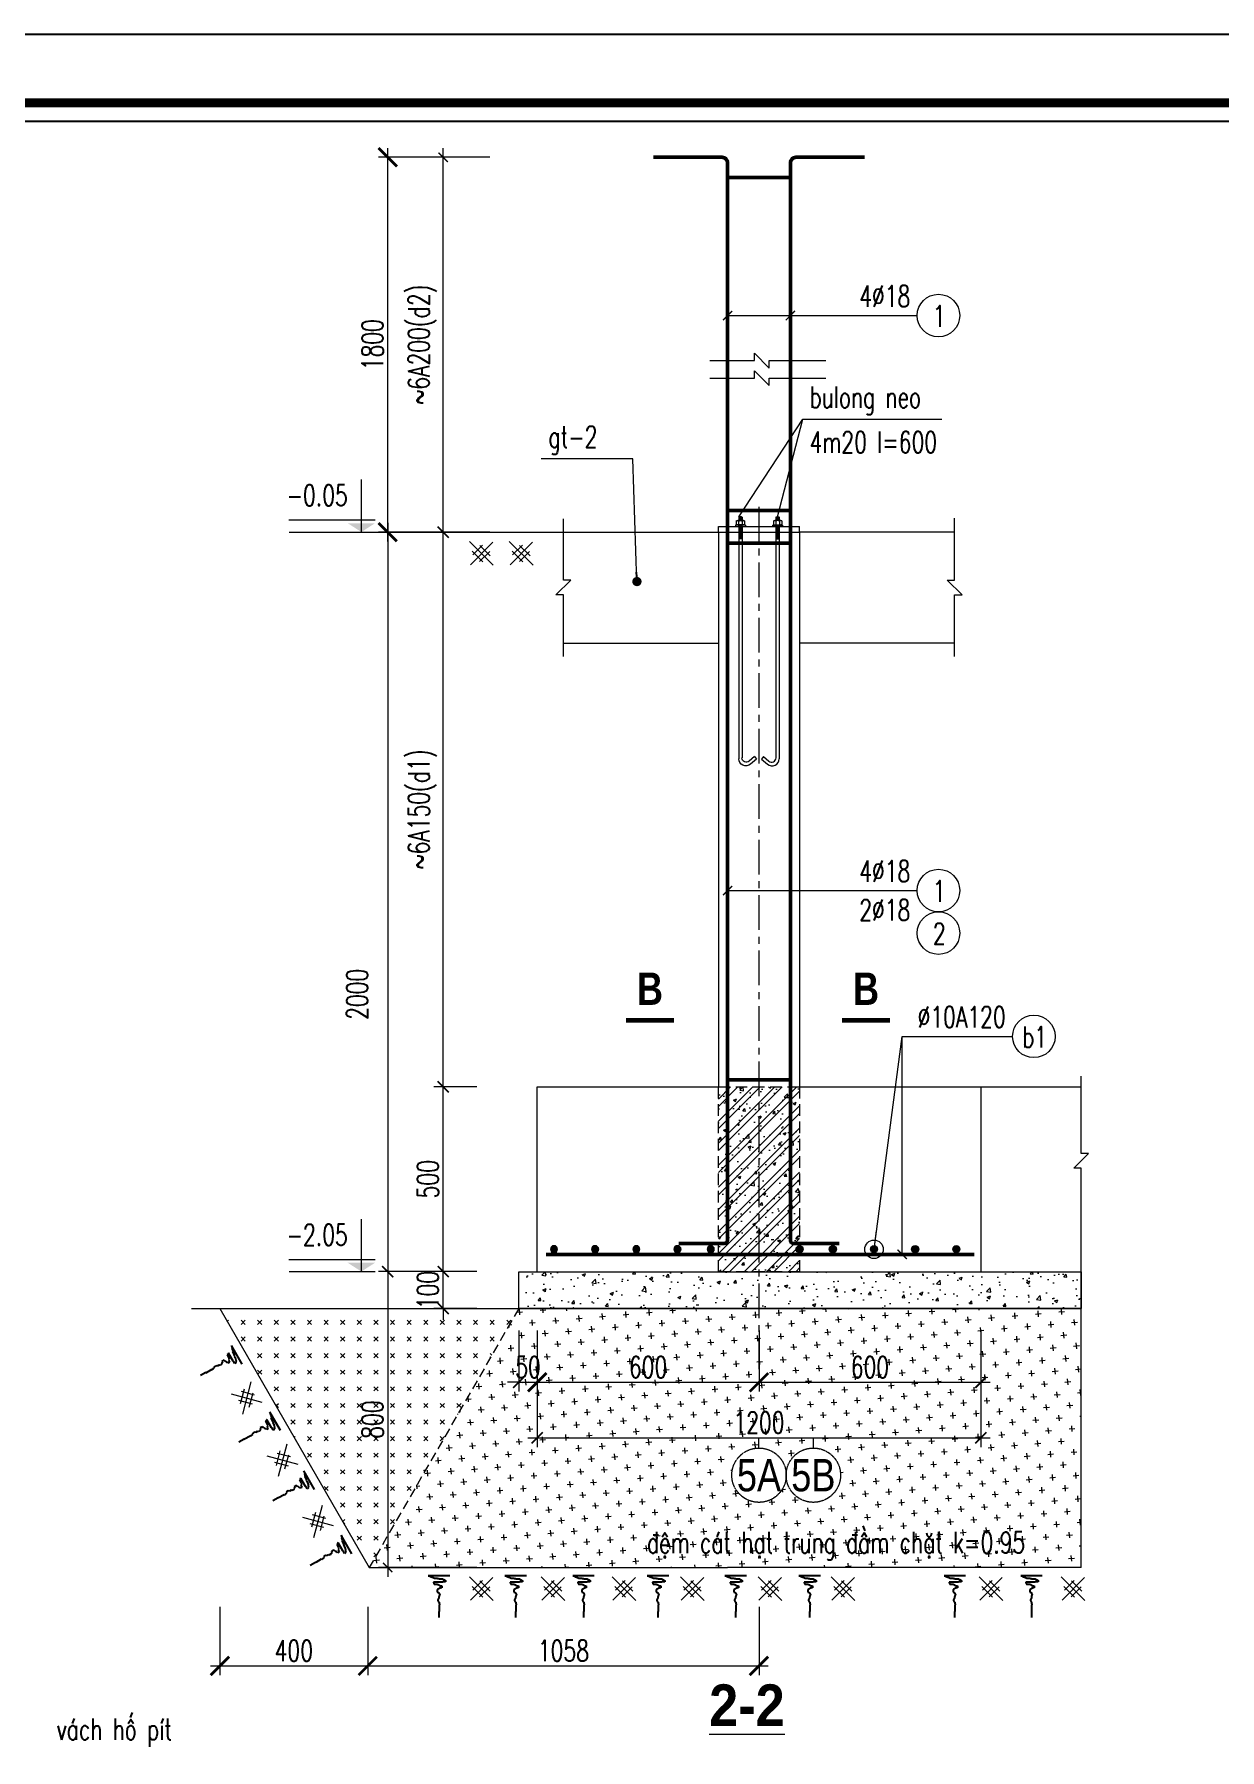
# Model space of a CAD drawing. Header units: millimetres. Extents: x 61738 to 439738, y 60858 to 151243.
# Drawn here: x 117800 to 130625, y 95244 to 113800 of the extents above; entities that cross this region are included whole.
import ezdxf
from ezdxf.enums import TextEntityAlignment as Align

# ---------------------------------------------------------------- set-up
doc = ezdxf.new("R2010")
doc.units = ezdxf.units.MM
doc.linetypes.add('CENTER', pattern=[2, 1.25, -0.25, 0.25, -0.25])
doc.linetypes.add('HIDDEN', pattern=[0.375, 0.25, -0.125])
for name, color, linetype, lineweight in [('1-THEP1', 1, 'Continuous', 50), ('10-TEXT', 4, 'Continuous', 15), ('2-THEP2', 6, 'Continuous', 50), ('3-THAY', 7, 'Continuous', 18), ('5-DUT', 2, 'HIDDEN', 15), ('6-TRUC', 8, 'CENTER', 9), ('7-HATCH', 8, 'Continuous', 13), ('8-DIM', 8, 'Continuous', 15), ('9-SO HIEU', 8, 'Continuous', 15), ('TEXT', 7, 'Continuous', 25)]:
    doc.layers.add(name, color=color, linetype=linetype, lineweight=lineweight)
for name, color, linetype in [('Khungbo', 32, 'Continuous'), ('KICHTHUOC', 8, 'Continuous'), ('MANH', 8, 'Continuous'), ('TEXT-Ghi chu', 7, 'Continuous')]:
    doc.layers.add(name, color=color, linetype=linetype)
doc.styles.add('A3 - Text 2.3', font='Vnsimli.shx', dxfattribs={"width": 0.7, "height": 230})
doc.styles.add('A3 - Text 3.5', font='VnArialH.TTF', dxfattribs={"width": 0.8, "height": 350})
doc.styles.add('A3 - Text 4.5', font='VnArialH-Bold.TTF', dxfattribs={"width": 0.9, "height": 450})
doc.styles.add('A3-Text 2.3', font='vnsimli.shx', dxfattribs={"width": 0.7, "height": 230, "bigfont": 'vn.shx'})
doc.styles.add('A3-Text 3.5', font='VnArialH-Bold.TTF', dxfattribs={"width": 0.8, "height": 350})
doc.styles.add('S1', font='vnsimli.shx', dxfattribs={"width": 0.75})
doc.dimstyles.new('A3-1-100', dxfattribs={"dimtxt": 200, "dimasz": 120, "dimexe": 100, "dimexo": 0, "dimgap": 50, "dimtad": 1, "dimdec": 0, "dimdsep": 49, "dimtxsty": 'A3-Text 2.3', "dimblk": 'ARCHTICK', "dimcen": 10, "dimdle": 100, "dimclrd": 8, "dimclre": 8, "dimclrt": 2, "dimadec": 0, "dimazin": 2, "dimtfac": 1, "dimtdec": 0, "dimtix": 1, "dimtmove": 1, "dimatfit": 3, "dimldrblk": 'DOT', "dimfxl": 1, "dimtolj": 1, "dimtzin": 0, "dimlwd": -1, "dimlwe": -1, "dimarcsym": 0})
doc.dimstyles.new('A3-1-100x2', dxfattribs={"dimtxt": 200, "dimasz": 120, "dimexe": 100, "dimexo": 0, "dimgap": 50, "dimtad": 1, "dimdec": 0, "dimlfac": 0.5, "dimdsep": 49, "dimtxsty": 'A3-Text 2.3', "dimblk": 'ARCHTICK', "dimcen": 10, "dimdle": 100, "dimclrd": 8, "dimclre": 8, "dimclrt": 2, "dimadec": 0, "dimazin": 2, "dimtfac": 1, "dimtdec": 0, "dimtix": 1, "dimtmove": 1, "dimatfit": 3, "dimldrblk": 'DOT', "dimfxl": 1, "dimtolj": 1, "dimtzin": 0, "dimlwd": -1, "dimlwe": -1, "dimarcsym": 0})
doc.dimstyles.new('A3-1-100x4', dxfattribs={"dimtxt": 200, "dimasz": 120, "dimexe": 100, "dimexo": 0, "dimgap": 50, "dimtad": 1, "dimdec": 0, "dimlfac": 0.25, "dimdsep": 49, "dimtxsty": 'A3-Text 2.3', "dimblk": 'ARCHTICK', "dimcen": 10, "dimdle": 100, "dimclrd": 8, "dimclre": 8, "dimclrt": 2, "dimadec": 0, "dimazin": 2, "dimtfac": 1, "dimtdec": 0, "dimtix": 1, "dimtmove": 1, "dimatfit": 3, "dimldrblk": 'DOT', "dimfxl": 1, "dimtolj": 1, "dimtzin": 0, "dimlwd": -1, "dimlwe": -1, "dimarcsym": 0})

# ---------------------------------------------------------------- blocks, each defined once
blk = doc.blocks.new('CDS12')
at = {"layer": 'Defpoints'}
blk.add_lwpolyline([(91835, 363353), (49835, 363353), (49835, 393053), (91835, 393053)], close=True, dxfattribs=at)
at = {"layer": 'Khungbo', "color": 1, "const_width": 100}
blk.add_lwpolyline([(91094, 364100), (50996, 364100), (50996, 392312), (91094, 392312)], close=True, dxfattribs=at)
at = {"layer": 'Khungbo', "color": 1}
blk.add_lwpolyline([(90894, 364300), (51196, 364300), (51196, 392112), (90894, 392112)], close=True, dxfattribs=at)
blk = doc.blocks.new('_ArchTick')
at = {"color": 0, "linetype": 'ByBlock', "const_width": 0.15}
blk.add_lwpolyline([(-0.5, -0.5), (0.5, 0.5)], dxfattribs=at)
blk = doc.blocks.new('*D591')
at = {"layer": '8-DIM', "color": 8, "ltscale": 500, "transparency": 16777216}
for p, q in [((123041, 99778), (123041, 99118)), ((123241, 99778), (123241, 99118))]:
    blk.add_line(p, q, dxfattribs=at)
at = {"layer": '8-DIM', "color": 8, "linetype": 'ByBlock', "ltscale": 500, "transparency": 16777216}
for p, q in [((123041, 99218), (122921, 99218)), ((123041, 99218), (123241, 99218)), ((123241, 99218), (123361, 99218))]:
    blk.add_line(p, q, dxfattribs=at)
at = {"layer": 'Defpoints', "color": 0, "ltscale": 500, "transparency": 16777216}
for p in [(123041, 99778), (123241, 99778), (123241, 99218)]:
    blk.add_point(p, dxfattribs=at)
at = {"layer": '8-DIM', "color": 8, "ltscale": 500, "transparency": 16777216, "xscale": 120, "yscale": 120, "zscale": 120}
blk.add_blockref('_ArchTick', (123041, 99218), dxfattribs=at)
at = {"layer": '8-DIM', "color": 8, "ltscale": 500, "transparency": 16777216, "xscale": 120, "yscale": 120, "zscale": 120, "rotation": 180}
blk.add_blockref('_ArchTick', (123241, 99218), dxfattribs=at)
at = {"layer": '8-DIM', "color": 2, "ltscale": 500, "transparency": 16777216, "insert": (123141, 99383), "char_height": 230, "attachment_point": 5, "style": 'A3-Text 2.3'}
blk.add_mtext('\\A1;50', dxfattribs=at)
blk = doc.blocks.new('_Dot')
at = {"color": 0, "linetype": 'ByBlock', "lineweight": -2}
blk.add_line((-0.5, 0), (-1, 0), dxfattribs=at)
at = {"color": 0, "linetype": 'ByBlock', "const_width": 0.5}
blk.add_lwpolyline([(-0.25, 0, 1), (0.25, 0, 1)], format="xyb", close=True, dxfattribs=at)
blk = doc.blocks.new('*D580')
at = {"layer": '8-DIM', "color": 8, "ltscale": 500, "transparency": 16777216}
for p, q in [((122589, 100415), (122124, 100415)), ((122589, 100015), (122124, 100015))]:
    blk.add_line(p, q, dxfattribs=at)
at = {"layer": '8-DIM', "color": 8, "linetype": 'ByBlock', "ltscale": 500, "transparency": 16777216}
for p, q in [((122224, 100415), (122224, 100535)), ((122224, 100015), (122224, 100415)), ((122224, 100015), (122224, 99895))]:
    blk.add_line(p, q, dxfattribs=at)
at = {"layer": 'Defpoints', "color": 0, "ltscale": 500, "transparency": 16777216}
for p in [(122224, 100415), (122589, 100415), (122589, 100015)]:
    blk.add_point(p, dxfattribs=at)
at = {"layer": '8-DIM', "color": 8, "ltscale": 500, "transparency": 16777216, "xscale": 120, "yscale": 120, "zscale": 120}
for p, rotation in [((122224, 100415), 270), ((122224, 100015), 90)]:
    blk.add_blockref('_ArchTick', p, dxfattribs=dict(at, rotation=rotation))
at = {"layer": '8-DIM', "color": 2, "ltscale": 500, "transparency": 16777216, "insert": (122059, 100215), "char_height": 230, "attachment_point": 5, "rotation": 90, "style": 'A3-Text 2.3'}
blk.add_mtext('\\A1;100', dxfattribs=at)
blk = doc.blocks.new('*D581')
at = {"layer": '8-DIM', "color": 8, "linetype": 'ByBlock', "ltscale": 500, "transparency": 16777216}
blk.add_line((122224, 100315), (122224, 102515), dxfattribs=at)
at = {"layer": '8-DIM', "color": 8, "ltscale": 500, "transparency": 16777216}
for p, q in [((122589, 102415), (122124, 102415)), ((122589, 100415), (122124, 100415))]:
    blk.add_line(p, q, dxfattribs=at)
at = {"layer": 'Defpoints', "color": 0, "ltscale": 500, "transparency": 16777216}
for p in [(122224, 102415), (122589, 102415), (122589, 100415)]:
    blk.add_point(p, dxfattribs=at)
at = {"layer": '8-DIM', "color": 8, "ltscale": 500, "transparency": 16777216, "xscale": 120, "yscale": 120, "zscale": 120}
for p, rotation in [((122224, 102415), 90), ((122224, 100415), 270)]:
    blk.add_blockref('_ArchTick', p, dxfattribs=dict(at, rotation=rotation))
at = {"layer": '8-DIM', "color": 2, "ltscale": 500, "transparency": 16777216, "insert": (122059, 101415), "char_height": 230, "attachment_point": 5, "rotation": 90, "style": 'A3-Text 2.3'}
blk.add_mtext('\\A1;500', dxfattribs=at)
blk = doc.blocks.new('*D582')
at = {"layer": '8-DIM', "color": 8, "ltscale": 500, "transparency": 16777216}
for p, q in [((122589, 108415), (122124, 108415)), ((122589, 102415), (122124, 102415))]:
    blk.add_line(p, q, dxfattribs=at)
at = {"layer": '8-DIM', "color": 8, "linetype": 'ByBlock', "ltscale": 500, "transparency": 16777216}
blk.add_line((122224, 102315), (122224, 108515), dxfattribs=at)
at = {"layer": 'Defpoints', "color": 0, "ltscale": 500, "transparency": 16777216}
for p in [(122224, 108415), (122589, 108415), (122589, 102415)]:
    blk.add_point(p, dxfattribs=at)
at = {"layer": '8-DIM', "color": 8, "ltscale": 500, "transparency": 16777216, "xscale": 120, "yscale": 120, "zscale": 120}
for p, rotation in [((122224, 108415), 90), ((122224, 102415), 270)]:
    blk.add_blockref('_ArchTick', p, dxfattribs=dict(at, rotation=rotation))
at = {"layer": '8-DIM', "color": 2, "ltscale": 500, "transparency": 16777216, "insert": (121998, 105415), "char_height": 230, "attachment_point": 5, "rotation": 90, "style": 'A3-Text 2.3'}
blk.add_mtext('\\A1;~6A150(d1)', dxfattribs=at)
blk = doc.blocks.new('datTNen')
at = {"layer": '9-SO HIEU'}
for p, q in [((-134, -251), (164, 46)), ((-129, 36), (154, -246)), ((0, 0), (122, -122)), ((-96, -135), (34, -4)), ((-88, -80), (38, -206)), ((130, -76), (-4, -211))]:
    blk.add_line(p, q, dxfattribs=at)
blk = doc.blocks.new('*D583')
at = {"layer": '8-DIM', "color": 8, "ltscale": 500, "transparency": 16777216}
for p, q in [((122589, 108415), (121524, 108415)), ((122589, 100415), (121524, 100415))]:
    blk.add_line(p, q, dxfattribs=at)
at = {"layer": '8-DIM', "color": 8, "linetype": 'ByBlock', "ltscale": 500, "transparency": 16777216}
blk.add_line((121624, 108515), (121624, 100315), dxfattribs=at)
at = {"layer": 'Defpoints', "color": 0, "ltscale": 500, "transparency": 16777216}
for p in [(122589, 108415), (121624, 100415), (122589, 100415)]:
    blk.add_point(p, dxfattribs=at)
at = {"layer": '8-DIM', "color": 8, "ltscale": 500, "transparency": 16777216, "xscale": 120, "yscale": 120, "zscale": 120}
for p, rotation in [((121624, 108415), 90), ((121624, 100415), 270)]:
    blk.add_blockref('_ArchTick', p, dxfattribs=dict(at, rotation=rotation))
at = {"layer": '8-DIM', "color": 2, "ltscale": 500, "transparency": 16777216, "insert": (121294, 103415), "char_height": 230, "attachment_point": 5, "rotation": 90, "style": 'A3-Text 2.3'}
blk.add_mtext('\\A1;2000', dxfattribs=at)
blk = doc.blocks.new('*U449')
at = {"layer": '3-THAY'}
for p, q in [((156, 1311), (161, 1316)), ((156, 1311), (156, 1278)), ((161, 1316), (187, 1316)), ((192, 1311), (187, 1316)), ((192, 1311), (192, 1277)), ((119, 1223), (228, 1223)), ((119, 1223), (119, 1209)), ((130, 1270), (151, 1278)), ((130, 1270), (130, 1232)), ((130, 1232), (151, 1224)), ((130, 1232), (151, 1224)), ((130, 1232), (151, 1224)), ((130, 1232), (151, 1224)), ((130, 1232), (151, 1224)), ((130, 1232), (151, 1224)), ((130, 1232), (151, 1224)), ((130, 1232), (151, 1224)), ((151, 1278), (175, 1278)), ((199, 1224), (151, 1224)), ((153, 1270), (153, 1232)), ((156, 1209), (156, -1293)), ((199, 1278), (175, 1278)), ((192, 1209), (192, -1302)), ((195, 1270), (195, 1232)), ((220, 1270), (199, 1278)), ((220, 1232), (199, 1224)), ((220, 1232), (199, 1224)), ((220, 1232), (199, 1224)), ((220, 1232), (199, 1224)), ((220, 1232), (199, 1224)), ((220, 1232), (199, 1224)), ((220, 1232), (199, 1224)), ((220, 1232), (199, 1224)), ((220, 1270), (220, 1232)), ((228, 1223), (228, 1209)), ((22, -1279), (0, -1306)), ((22, -1279), (79, -1328)), ((0, -1306), (63, -1361))]:
    blk.add_line(p, q, dxfattribs=at)
at = {"layer": '3-THAY', "color": 7}
for p, q in [((130, 1270), (151, 1278)), ((130, 1270), (151, 1278)), ((130, 1270), (151, 1278)), ((130, 1270), (151, 1278)), ((130, 1270), (151, 1278)), ((130, 1270), (151, 1278)), ((130, 1270), (151, 1278)), ((130, 1270), (130, 1232)), ((130, 1270), (130, 1232)), ((130, 1270), (130, 1232)), ((130, 1270), (130, 1232)), ((130, 1270), (130, 1232)), ((130, 1270), (130, 1232)), ((130, 1270), (130, 1232)), ((151, 1278), (175, 1278)), ((151, 1278), (175, 1278)), ((151, 1278), (175, 1278)), ((151, 1278), (175, 1278)), ((151, 1278), (175, 1278)), ((151, 1278), (175, 1278)), ((151, 1278), (175, 1278)), ((220, 1270), (199, 1278)), ((220, 1270), (199, 1278)), ((220, 1270), (199, 1278)), ((220, 1270), (199, 1278)), ((220, 1270), (199, 1278)), ((220, 1270), (199, 1278)), ((220, 1270), (199, 1278)), ((220, 1270), (220, 1232)), ((220, 1270), (220, 1232)), ((220, 1270), (220, 1232)), ((220, 1270), (220, 1232)), ((220, 1270), (220, 1232)), ((220, 1270), (220, 1232)), ((220, 1270), (220, 1232))]:
    blk.add_line(p, q, dxfattribs=at)
at = {"layer": '3-THAY'}
for centre, radius, start, end in [((142, 1258), 16, 44.6984, 135.3016), ((142, 1244), 16, 224.6984, 315.3016), ((174, 1223), 50.6, 66.2012, 115.0235), ((174, 1279), 50.6, 244.9765, 293.7988), ((207, 1254), 19.8, 51.5421, 128.4579), ((207, 1248), 19.8, 231.5421, 308.4579), ((110, -1293), 46.7, 228.9825, 0), ((114, -1302), 77.8, 228.9825, 0)]:
    blk.add_arc(centre, radius, start, end, dxfattribs=at)
at = {"layer": '9-SO HIEU'}
for p, q in [((156, 1311), (192, 1308)), ((156, 1305), (192, 1302)), ((156, 1298), (192, 1295)), ((156, 1292), (192, 1289)), ((156, 1286), (192, 1283)), ((156, 1280), (192, 1277)), ((156, 1204), (192, 1202)), ((156, 1197), (192, 1195)), ((156, 1191), (192, 1188)), ((156, 1191), (192, 1188)), ((156, 1183), (192, 1180)), ((156, 1176), (192, 1173)), ((156, 1170), (192, 1167)), ((156, 1164), (192, 1161)), ((156, 1155), (192, 1153)), ((156, 1148), (192, 1146)), ((156, 1142), (192, 1140)), ((156, 1136), (192, 1134)), ((156, 1128), (192, 1125)), ((156, 1121), (192, 1118)), ((156, 1115), (192, 1112)), ((156, 1109), (192, 1106)), ((156, 1097), (192, 1094)), ((156, 1090), (192, 1087)), ((156, 1084), (192, 1081)), ((156, 1078), (192, 1075))]:
    blk.add_line(p, q, dxfattribs=at)
blk = doc.blocks.new('*D588')
at = {"layer": '8-DIM', "color": 8, "ltscale": 500, "transparency": 16777216}
for p, q in [((125641, 99778), (125641, 99118)), ((128041, 99778), (128041, 99118))]:
    blk.add_line(p, q, dxfattribs=at)
at = {"layer": '8-DIM', "color": 8, "linetype": 'ByBlock', "ltscale": 500, "transparency": 16777216}
blk.add_line((125541, 99218), (128141, 99218), dxfattribs=at)
at = {"layer": 'Defpoints', "color": 0, "ltscale": 500, "transparency": 16777216}
for p in [(125641, 99778), (128041, 99778), (128041, 99218)]:
    blk.add_point(p, dxfattribs=at)
at = {"layer": '8-DIM', "color": 8, "ltscale": 500, "transparency": 16777216, "xscale": 120, "yscale": 120, "zscale": 120, "rotation": 180}
blk.add_blockref('_ArchTick', (125641, 99218), dxfattribs=at)
at = {"layer": '8-DIM', "color": 8, "ltscale": 500, "transparency": 16777216, "xscale": 120, "yscale": 120, "zscale": 120}
blk.add_blockref('_ArchTick', (128041, 99218), dxfattribs=at)
at = {"layer": '8-DIM', "color": 2, "ltscale": 500, "transparency": 16777216, "insert": (126841, 99383), "char_height": 230, "attachment_point": 5, "style": 'A3-Text 2.3'}
blk.add_mtext('\\A1;600', dxfattribs=at)
blk = doc.blocks.new('*D589')
at = {"layer": '8-DIM', "color": 8, "ltscale": 500, "transparency": 16777216}
for p, q in [((123241, 99778), (123241, 98518)), ((128041, 99778), (128041, 98518))]:
    blk.add_line(p, q, dxfattribs=at)
at = {"layer": '8-DIM', "color": 8, "linetype": 'ByBlock', "ltscale": 500, "transparency": 16777216}
blk.add_line((123141, 98618), (128141, 98618), dxfattribs=at)
at = {"layer": 'Defpoints', "color": 0, "ltscale": 500, "transparency": 16777216}
for p in [(123241, 99778), (128041, 99778), (128041, 98618)]:
    blk.add_point(p, dxfattribs=at)
at = {"layer": '8-DIM', "color": 8, "ltscale": 500, "transparency": 16777216, "xscale": 120, "yscale": 120, "zscale": 120, "rotation": 180}
blk.add_blockref('_ArchTick', (123241, 98618), dxfattribs=at)
at = {"layer": '8-DIM', "color": 8, "ltscale": 500, "transparency": 16777216, "xscale": 120, "yscale": 120, "zscale": 120}
blk.add_blockref('_ArchTick', (128041, 98618), dxfattribs=at)
at = {"layer": '8-DIM', "color": 2, "ltscale": 500, "transparency": 16777216, "insert": (125641, 98783), "char_height": 230, "attachment_point": 5, "style": 'A3-Text 2.3'}
blk.add_mtext('\\A1;1200', dxfattribs=at)
blk = doc.blocks.new('datTN')
at = {"layer": 'MANH'}
for p, q in [((-135, 0), (135, 0)), ((135, 0), (119, 0)), ((119, 0), (119, -4)), ((-83, -60), (-83, -76)), ((-78, -60), (-83, -60)), ((-83, -76), (-46, -76)), ((-78, -56), (-78, -60)), ((-74, -56), (-78, -56)), ((-74, -52), (-74, -56)), ((-66, -52), (-74, -52)), ((-66, -48), (-66, -52)), ((-54, -48), (-66, -48)), ((-54, -44), (-54, -48)), ((-50, -44), (-54, -44)), ((-34, -40), (-50, -40)), ((-50, -40), (-50, -44)), ((-46, -76), (-46, -80)), ((-46, -80), (70, -80)), ((-34, -36), (-34, -40)), ((-2, -36), (-34, -36)), ((-14, -125), (-34, -125)), ((-34, -125), (-34, -149)), ((-34, -149), (-26, -149)), ((-26, -149), (-26, -153)), ((-26, -153), (-18, -153)), ((-18, -153), (-18, -157)), ((-18, -157), (-6, -157)), ((-14, -121), (-14, -125)), ((-2, -121), (-14, -121)), ((-6, -157), (-6, -161)), ((-6, -161), (-2, -161)), ((-2, -32), (-2, -36)), ((18, -32), (-2, -32)), ((-2, -113), (-2, -121)), ((6, -113), (-2, -113)), ((-2, -161), (-2, -165)), ((-2, -165), (6, -165)), ((2, -209), (2, -217)), ((10, -209), (2, -209)), ((6, -109), (6, -113)), ((18, -109), (6, -109)), ((6, -165), (6, -169)), ((6, -169), (14, -169)), ((10, -205), (10, -209)), ((22, -205), (10, -205)), ((14, -169), (14, -173)), ((14, -173), (22, -173)), ((62, -28), (18, -28)), ((18, -28), (18, -32)), ((62, -105), (18, -105)), ((18, -105), (18, -109)), ((22, -173), (22, -205)), ((62, -24), (62, -28)), ((70, -24), (62, -24)), ((62, -101), (62, -105)), ((66, -101), (62, -101)), ((66, -88), (66, -101)), ((70, -88), (66, -88)), ((70, -20), (70, -24)), ((78, -20), (70, -20)), ((70, -80), (70, -88)), ((78, -16), (78, -20)), ((91, -16), (78, -16)), ((91, -12), (91, -16)), ((103, -12), (91, -12)), ((103, -8), (103, -12)), ((111, -8), (103, -8)), ((111, -4), (111, -8)), ((119, -4), (111, -4)), ((-10, -233), (-10, -241)), ((-6, -233), (-10, -233)), ((-10, -241), (-6, -241)), ((-6, -225), (-6, -233)), ((-2, -225), (-6, -225)), ((-6, -241), (-6, -249)), ((-6, -249), (-2, -249)), ((-6, -350), (-6, -366)), ((-2, -350), (-6, -350)), ((-6, -366), (-2, -366)), ((-2, -217), (-2, -225)), ((2, -217), (-2, -217)), ((-2, -249), (-2, -261)), ((-2, -261), (2, -261)), ((-2, -330), (-2, -350)), ((6, -330), (-2, -330)), ((-2, -366), (-2, -446)), ((2, -261), (2, -286)), ((2, -286), (10, -286)), ((6, -322), (6, -330)), ((10, -322), (6, -322)), ((10, -286), (10, -298)), ((10, -298), (14, -298)), ((10, -314), (10, -322)), ((14, -314), (10, -314)), ((14, -298), (14, -314)), ((-6, -446), (-2, -446)), ((-2, -446), (-6, -446)), ((-2, -446), (-2, -450)), ((-2, -450), (2, -450)), ((2, -450), (2, -525))]:
    blk.add_line(p, q, dxfattribs=at)
blk = doc.blocks.new('*D576')
at = {"layer": '8-DIM', "color": 8, "ltscale": 400, "transparency": 16777216}
for p, q in [((119808, 96790), (119808, 96050)), ((121408, 96790), (121408, 96050))]:
    blk.add_line(p, q, dxfattribs=at)
at = {"layer": '8-DIM', "color": 8, "linetype": 'ByBlock', "ltscale": 400, "transparency": 16777216}
blk.add_line((119708, 96150), (121508, 96150), dxfattribs=at)
at = {"layer": 'Defpoints', "color": 0, "ltscale": 400, "transparency": 16777216}
for p in [(119808, 96790), (121408, 96790), (121408, 96150)]:
    blk.add_point(p, dxfattribs=at)
at = {"layer": '8-DIM', "color": 8, "ltscale": 400, "transparency": 16777216, "xscale": 200, "yscale": 200, "zscale": 200, "rotation": 180}
blk.add_blockref('_ArchTick', (119808, 96150), dxfattribs=at)
at = {"layer": '8-DIM', "color": 8, "ltscale": 400, "transparency": 16777216, "xscale": 200, "yscale": 200, "zscale": 200}
blk.add_blockref('_ArchTick', (121408, 96150), dxfattribs=at)
at = {"layer": '8-DIM', "color": 2, "ltscale": 400, "transparency": 16777216, "insert": (120608, 96315), "char_height": 230, "attachment_point": 5, "style": 'A3-Text 2.3'}
blk.add_mtext('\\A1;400', dxfattribs=at)
blk = doc.blocks.new('_Origin')
at = {"color": 0, "linetype": 'ByBlock', "lineweight": -2}
blk.add_line((0, 0), (-1, 0), dxfattribs=at)
blk.add_circle((0, 0), 0.5, dxfattribs=at)
blk = doc.blocks.new('*D577')
at = {"layer": '8-DIM', "color": 8, "ltscale": 400, "transparency": 16777216}
for p, q in [((121408, 96790), (121408, 96050)), ((125641, 96790), (125641, 96050))]:
    blk.add_line(p, q, dxfattribs=at)
at = {"layer": '8-DIM', "color": 8, "linetype": 'ByBlock', "ltscale": 400, "transparency": 16777216}
blk.add_line((121308, 96150), (125741, 96150), dxfattribs=at)
at = {"layer": 'Defpoints', "color": 0, "ltscale": 400, "transparency": 16777216}
for p in [(121408, 96790), (125641, 96790), (125641, 96150)]:
    blk.add_point(p, dxfattribs=at)
at = {"layer": '8-DIM', "color": 8, "ltscale": 400, "transparency": 16777216, "xscale": 200, "yscale": 200, "zscale": 200, "rotation": 180}
blk.add_blockref('_ArchTick', (121408, 96150), dxfattribs=at)
at = {"layer": '8-DIM', "color": 8, "ltscale": 400, "transparency": 16777216, "xscale": 200, "yscale": 200, "zscale": 200}
blk.add_blockref('_ArchTick', (125641, 96150), dxfattribs=at)
at = {"layer": '8-DIM', "color": 2, "ltscale": 400, "transparency": 16777216, "insert": (123525, 96315), "char_height": 230, "attachment_point": 5, "style": 'A3-Text 2.3'}
blk.add_mtext('\\A1;1058', dxfattribs=at)
blk = doc.blocks.new('*D590')
at = {"layer": '8-DIM', "color": 8, "ltscale": 400, "transparency": 16777216}
for p, q in [((123241, 99778), (123241, 99118)), ((125641, 99778), (125641, 99118))]:
    blk.add_line(p, q, dxfattribs=at)
at = {"layer": '8-DIM', "color": 8, "linetype": 'ByBlock', "ltscale": 400, "transparency": 16777216}
blk.add_line((123141, 99218), (125741, 99218), dxfattribs=at)
at = {"layer": 'Defpoints', "color": 0, "ltscale": 400, "transparency": 16777216}
for p in [(123241, 99778), (125641, 99778), (125641, 99218)]:
    blk.add_point(p, dxfattribs=at)
at = {"layer": '8-DIM', "color": 8, "ltscale": 400, "transparency": 16777216, "xscale": 200, "yscale": 200, "zscale": 200, "rotation": 180}
blk.add_blockref('_ArchTick', (123241, 99218), dxfattribs=at)
at = {"layer": '8-DIM', "color": 8, "ltscale": 400, "transparency": 16777216, "xscale": 200, "yscale": 200, "zscale": 200}
blk.add_blockref('_ArchTick', (125641, 99218), dxfattribs=at)
at = {"layer": '8-DIM', "color": 2, "ltscale": 400, "transparency": 16777216, "insert": (124441, 99383), "char_height": 230, "attachment_point": 5, "style": 'A3-Text 2.3'}
blk.add_mtext('\\A1;600', dxfattribs=at)
blk = doc.blocks.new('Truc X')
at = {"layer": '6-TRUC', "color": 2}
blk.add_line((0, 0), (0, 150), dxfattribs=at)
blk.add_circle((0, -400), 400, dxfattribs=at)
at = {"layer": '6-TRUC', "color": 2, "style": 'A3 - Text 3.5', "width": 0.8}
blk.add_attdef('1', text='', height=500, dxfattribs=at).set_placement((-13, -400), align=Align.MIDDLE_CENTER)
blk = doc.blocks.new('*D578')
at = {"layer": '8-DIM', "color": 8, "ltscale": 400, "transparency": 16777216}
for p, q in [((122224, 112470), (121524, 112470)), ((122224, 108415), (121524, 108415))]:
    blk.add_line(p, q, dxfattribs=at)
at = {"layer": '8-DIM', "color": 8, "linetype": 'ByBlock', "ltscale": 400, "transparency": 16777216}
blk.add_line((121624, 108315), (121624, 112570), dxfattribs=at)
at = {"layer": 'Defpoints', "color": 0, "ltscale": 400, "transparency": 16777216}
for p in [(121624, 112470), (122224, 112470), (122224, 108415)]:
    blk.add_point(p, dxfattribs=at)
at = {"layer": '8-DIM', "color": 8, "ltscale": 400, "transparency": 16777216, "xscale": 200, "yscale": 200, "zscale": 200}
for p, rotation in [((121624, 112470), 90), ((121624, 108415), 270)]:
    blk.add_blockref('_ArchTick', p, dxfattribs=dict(at, rotation=rotation))
at = {"layer": '8-DIM', "color": 2, "ltscale": 400, "transparency": 16777216, "insert": (121459, 110442), "char_height": 230, "attachment_point": 5, "rotation": 90, "style": 'A3-Text 2.3'}
blk.add_mtext('\\A1;1800', dxfattribs=at)
blk = doc.blocks.new('Mat cat KC - Ngang')
at = {"layer": '10-TEXT', "color": 5, "const_width": 50}
blk.add_lwpolyline([(259, 0), (-259, 0)], dxfattribs=at)
at = {"layer": '10-TEXT', "color": 3, "ltscale": 500, "style": 'A3-Text 3.5', "width": 0.8}
blk.add_attdef('3', text='', height=350, dxfattribs=at).set_placement((0, 166), align=Align.CENTER)
blk = doc.blocks.new('*D579')
at = {"layer": '8-DIM', "color": 8, "ltscale": 400, "transparency": 16777216}
for p, q in [((122589, 100415), (121524, 100415)), ((122589, 97215), (121524, 97215))]:
    blk.add_line(p, q, dxfattribs=at)
at = {"layer": '8-DIM', "color": 8, "linetype": 'ByBlock', "ltscale": 400, "transparency": 16777216}
blk.add_line((121624, 100515), (121624, 97115), dxfattribs=at)
at = {"layer": 'Defpoints', "color": 0, "ltscale": 400, "transparency": 16777216}
for p in [(122589, 100415), (121624, 97215), (122589, 97215)]:
    blk.add_point(p, dxfattribs=at)
at = {"layer": '8-DIM', "color": 8, "ltscale": 400, "transparency": 16777216, "xscale": 100, "yscale": 100, "zscale": 100}
for p, rotation in [((121624, 100415), 90), ((121624, 97215), 270)]:
    blk.add_blockref('_ArchTick', p, dxfattribs=dict(at, rotation=rotation))
at = {"layer": '8-DIM', "color": 2, "ltscale": 400, "transparency": 16777216, "insert": (121459, 98815), "char_height": 230, "attachment_point": 5, "rotation": 90, "style": 'A3-Text 2.3'}
blk.add_mtext('\\A1;800', dxfattribs=at)
blk = doc.blocks.new('*U9')
at = {"layer": '10-TEXT'}
for p, q in [((17615, 449767), (17615, 450310)), ((16865, 449893), (17756, 449893)), ((16869, 449766), (17757, 449766))]:
    blk.add_line(p, q, dxfattribs=at)
at = {"layer": '10-TEXT', "color": 1}
blk.add_solid([(17756, 449858), (17615, 449767), (17473, 449858)], dxfattribs=at)
blk = doc.blocks.new('*D794')
at = {"layer": '8-DIM', "color": 8, "ltscale": 400, "transparency": 16777216}
for p, q in [((122730, 112470), (122124, 112470)), ((122730, 108415), (122124, 108415))]:
    blk.add_line(p, q, dxfattribs=at)
at = {"layer": '8-DIM', "color": 8, "linetype": 'ByBlock', "ltscale": 400, "transparency": 16777216}
blk.add_line((122224, 108315), (122224, 112570), dxfattribs=at)
at = {"layer": 'Defpoints', "color": 0, "ltscale": 400, "transparency": 16777216}
for p in [(122224, 112470), (122730, 112470), (122730, 108415)]:
    blk.add_point(p, dxfattribs=at)
at = {"layer": '8-DIM', "color": 8, "ltscale": 400, "transparency": 16777216, "xscale": 100, "yscale": 100, "zscale": 100}
for p, rotation in [((122224, 112470), 90), ((122224, 108415), 270)]:
    blk.add_blockref('_ArchTick', p, dxfattribs=dict(at, rotation=rotation))
at = {"layer": '8-DIM', "color": 2, "ltscale": 400, "transparency": 16777216, "insert": (121998, 110442), "char_height": 230, "attachment_point": 5, "rotation": 90, "style": 'A3-Text 2.3'}
blk.add_mtext('\\A1;~6A200(d2)', dxfattribs=at)
blk = doc.blocks.new('DK THEP')
at = {"layer": '7-HATCH'}
h = blk.add_hatch(color=1, dxfattribs=at)
edge = h.paths.add_edge_path()
edge.add_arc((0, 0), 36.1, 0, 360)
at = {"layer": '7-HATCH', "color": 0}
blk.add_circle((0, 0), 36.1, dxfattribs=at)

msp = doc.modelspace()

# ---------------------------------------------------------------- hatches: boundary and pattern name
at = {"layer": '7-HATCH', "ltscale": 500}
h = msp.add_hatch(dxfattribs=at)
h.set_pattern_fill('BT', color=256, scale=45, pattern_type=2)
h.set_pattern_definition([(45, (-211.31, 43213.89), (-119.32427, 119.32427), []), (45, (-131.76, 43213.89), (-119.32427, 119.32427), []), (50, (-211.3, 43213.9), (322.7671, -28.23846), [33.75, -371.25]), (355, (-211.3, 43213.9), (-62.4381, 338.48646), [27, -297]), (100.4514, (-184.4, 43211.54), (260.3292, 310.2478), [28.6831, -315.51395]), (46.1842, (-211.3, 43303.9), (480.2585, -74.4836), [50.625, -556.875]), (96.6356, (-171.3, 43297.7), (420.5982, 438.353), [43.0246, -473.2708]), (351.1842, (-211.3, 43303.9), (420.5979, 438.3534), [40.5, -445.5]), (21, (-166.3, 43281.4), (268.60817, -181.1785), [33.75, -371.25]), (326, (-166.3, 43281.4), (109.4919, 326.3175), [27, -297]), (71.4514, (-143.93, 43266.3), (378.1002, 145.1387), [28.6831, -315.51395]), (37.5, (-211.31, 43213.89), (5.471935, 149.80223), [0, -293.4, 0, -301.5, 0, -298.125]), (7.5, (-211.31, 43213.89), (118.3813, 177.48527), [0, -171.9, 0, -286.65, 0, -113.625]), (327.5, (-311.66, 43213.89), (240.2201, -10.14969), [0, -112.5, 0, -351, 0, -465.75]), (317.5, (-356.66, 43213.9), (262.43378, 45.04724), [0, -146.25, 0, -233.1, 0, -330.75])])
h.paths.add_polyline_path([(125200.9, 100414.8), (126080.7, 100414.8), (126080.7, 102414.8), (125200.9, 102414.8)])
h = msp.add_hatch(dxfattribs=at)
h.set_pattern_fill('AR-CONC', color=256, scale=2)
h.set_pattern_definition([(50, (28.62, 43213.9), (364.36934, -31.8782), [38.1, -419.1]), (355, (28.62, 43213.9), (-70.4868, 382.1137), [30.48, -335.2812]), (100.45144, (59, 43211.23), (293.8825, 350.2355), [32.38, -356.1805]), (46.1842, (28.6, 43315.5), (542.1581, -84.0847), [57.15, -628.65]), (96.63556, (73.8, 43308.5), (474.8083, 494.8522), [48.57, -534.2712]), (351.18415, (28.6, 43315.5), (474.8083, 494.8522), [45.72, -502.9195]), (21, (79.42, 43290.1), (303.2288, -204.5304), [38.1, -419.1]), (326, (79.42, 43290.1), (123.6041, 368.3759), [30.48, -335.28]), (71.45144, (104.7, 43273.05), (426.8328, 163.8455), [32.38, -356.1799]), (37.5, (28.62, 43213.89), (6.17721, 169.11008), [0, -331.216, 0, -340.36, 0, -336.55]), (7.5, (28.62, 43213.9), (133.63933, 200.36115), [0, -194.056, 0, -323.596, 0, -128.27]), (327.5, (-84.66, 43213.89), (271.18119, -11.45749), [0, -127, 0, -396.24, 0, -525.78]), (317.5, (-135.46, 43213.9), (296.25836, 50.853), [0, -165.1, 0, -263.144, 0, -373.38])])
h.paths.add_polyline_path([(123040.8, 100414.8), (123040.8, 100014.8), (129125.7, 100014.8), (129125.7, 100414.8)])
at = {"layer": '7-HATCH', "ltscale": 400}
h = msp.add_hatch(dxfattribs=at)
h.set_pattern_fill('CROSS', color=256, scale=20, angle=45, style=0)
h.set_pattern_definition([(45, (45860.22, 51350), (1e-14, 179.60512), [63.5, -190.5]), (135, (45905.12, 51350), (-179.60512, 1e-14), [63.5, -190.5])])
h.paths.add_polyline_path([(121424.2, 97214.8), (123040.8, 100014.8), (119807.6, 100014.8)])
h.paths.add_polyline_path([(122730.9, 99672.8), (123138.2, 99563.7), (123048.9, 99230.4), (122641.6, 99339.6)], flags=9)
h.paths.add_polyline_path([(121286, 98550.3), (121286, 99079.3), (121631, 99079.3), (121631, 98550.3)], flags=24)
h = msp.add_hatch(dxfattribs=at)
h.set_pattern_fill('CROSS', color=256, scale=20, angle=5)
h.set_pattern_definition([(5, (1060, 1850.8), (115.44795, 137.58551), [63.5, -190.5]), (95, (1094.4, 1821.93), (-137.58551, 115.44795), [63.5, -190.5])])
h.paths.add_polyline_path([(129125.7, 97214.8), (129125.7, 100014.8), (123040.8, 100014.8), (121424.2, 97214.8), (125300.2, 97214.8)])
h.paths.add_polyline_path([(126522.8, 98213.3, -1), (125934.8, 98213.3, -1), (125346.8, 98213.3, -1), (125934.8, 98213.3, -1)], flags=16)
h.paths.add_polyline_path([(122953, 99210.1), (123328.6, 99210.1), (123328.6, 99555.1), (122953, 99555.1)], flags=24)
h.paths.add_polyline_path([(126576.3, 99210.1), (127105.3, 99210.1), (127105.3, 99555.1), (126576.3, 99555.1)], flags=24)
h.paths.add_polyline_path([(125315, 98610.1), (125966.6, 98610.1), (125966.6, 98955.1), (125315, 98955.1)], flags=24)
h.paths.add_polyline_path([(124176.3, 99210.1), (124705.3, 99210.1), (124705.3, 99555.1), (124176.3, 99555.1)], flags=24)
h.paths.add_polyline_path([(123294.3, 97181.1), (128632.5, 97181.1), (128632.5, 97854.6), (123294.3, 97854.6)], flags=9)

# ---------------------------------------------------------------- linework, layer by layer
at = {"layer": '1-THEP1', "ltscale": 400}
for points in [[(124500.7, 112470), (125240.7, 112470, -0.4142136), (125300.7, 112410), (125300.7, 100754.2, -0.4142136), (125267.4, 100720.9), (124774.1, 100720.9)], [(126507.4, 100720.9), (126014.1, 100720.9, -0.4142136), (125980.7, 100754.2), (125980.7, 112410, -0.4142136), (126040.7, 112470), (126780.8, 112470)]]:
    msp.add_lwpolyline(points, format="xyb", dxfattribs=at)
at = {"layer": '1-THEP1'}
msp.add_lwpolyline([(123338.1, 100602.3), (127968.1, 100602.3)], dxfattribs=at)
at = {"layer": '2-THEP2', "ltscale": 500}
for points in [[(125300.7, 112250), (125980.7, 112250)], [(125300.7, 108650), (125980.7, 108650)], [(125300.7, 108294.1), (125980.7, 108294.1)], [(125300.7, 102491.7), (125980.7, 102491.7)]]:
    msp.add_lwpolyline(points, dxfattribs=at)
at = {"layer": '3-THAY', "ltscale": 500}
for points in [[(121447.8, 108414.8), (125200.9, 108414.8)], [(121847.9, 108414.8), (125200.9, 108414.8)], [(125200.9, 108474.8), (126080.7, 108474.8)], [(125200.9, 108414.8), (125200.9, 108474.8)], [(125200.9, 108414.8), (125200.9, 102414.8)], [(125200.9, 108414.8), (126080.7, 108414.8)], [(126080.7, 108414.8), (126080.7, 108474.8)], [(126080.7, 108414.8), (126080.7, 102414.8)], [(127757.4, 108414.8), (126080.9, 108414.8)], [(123524.4, 107214.8), (125200.9, 107214.8)], [(127757.4, 107214.8), (126080.9, 107214.8)], [(123240.8, 100414.8), (123240.8, 102414.8), (125200.9, 102414.8)], [(126080.7, 102414.8), (128040.8, 102414.8), (128040.8, 100414.8)], [(128040.8, 102414.8), (129125.7, 102414.8)], [(128040.8, 100414.8), (128615.7, 100414.8)]]:
    msp.add_lwpolyline(points, dxfattribs=at)
msp.add_lwpolyline([(123040.8, 100014.8), (123040.8, 100414.8), (129125.7, 100414.8), (129125.7, 100014.8)], close=True, dxfattribs=at)
at = {"layer": '3-THAY', "ltscale": 400}
for points in [[(128040.8, 100414.8), (129125.7, 100414.8)], [(119500.8, 100014.8), (129125.7, 100014.8)], [(119807.6, 100014.8), (121424.2, 97214.8), (125300.2, 97214.8)], [(129125.7, 97214.8), (125300.2, 97214.8)]]:
    msp.add_lwpolyline(points, dxfattribs=at)
at = {"layer": '5-DUT', "ltscale": 500}
msp.add_lwpolyline([(125200.9, 102414.8), (126080.7, 102414.8), (126080.7, 100414.8), (125200.9, 100414.8)], close=True, dxfattribs=at)
at = {"layer": '5-DUT', "ltscale": 400}
msp.add_lwpolyline([(123040.8, 100014.8), (121424.2, 97214.8)], dxfattribs=at)
at = {"layer": '6-TRUC', "ltscale": 300}
msp.add_line((125640.8, 108687.6), (125640.8, 99360.6), dxfattribs=at)
at = {"layer": '7-HATCH', "ltscale": 400}
for points in [[(125109.2, 110270), (125590.8, 110270), (125590.8, 110350), (125750.8, 110190), (125750.8, 110270), (126362.4, 110270)], [(125109.2, 110080), (125590.8, 110080), (125590.8, 110160), (125750.8, 110000), (125750.8, 110080), (126362.4, 110080)], [(123524.4, 107070.8), (123524.4, 107734.8), (123444.4, 107734.8), (123604.4, 107894.8), (123524.4, 107894.8), (123524.4, 108558.8)], [(127757.4, 107070.8), (127757.4, 107734.8), (127837.4, 107734.8), (127677.4, 107894.8), (127757.4, 107894.8), (127757.4, 108566)]]:
    msp.add_lwpolyline(points, dxfattribs=at)
at = {"layer": '7-HATCH', "ltscale": 500}
msp.add_lwpolyline([(129125.7, 97214.8), (129125.7, 101534.8), (129045.7, 101534.8), (129205.7, 101694.8), (129125.7, 101694.8), (129125.7, 102530)], dxfattribs=at)
at = {"layer": '9-SO HIEU'}
for centre in [(127582.7, 110757.5), (127582.7, 104537.5), (127582.7, 104077.5), (128614.5, 102960)]:
    msp.add_circle(centre, 230, dxfattribs=at)

# ---------------------------------------------------------------- block references
at = {"layer": '7-HATCH', "linetype": 'Continuous', "xscale": -0.8611111111072627, "yscale": 0.8611111111158607, "zscale": 0.8611111111111112, "rotation": 299.9999999998062}
for p in [(119992.4, 99514.8), (120407.4, 98796), (120774.1, 98160.8), (121177.4, 97462.3)]:
    msp.add_blockref('datTN', p, dxfattribs=at)
at = {"layer": '7-HATCH', "linetype": 'Continuous', "xscale": -0.8611111111022183, "yscale": 0.8611111111131322, "zscale": 0.8611111111111112}
for p in [(122178.9, 97124.8), (123008.9, 97124.8), (123742.4, 97124.8), (124548.9, 97124.8), (125388.9, 97124.8), (126188.9, 97124.8), (127758.9, 97124.8), (128588.9, 97124.8)]:
    msp.add_blockref('datTN', p, dxfattribs=at)
at = {"layer": '8-DIM'}
for p in [(124460.8, 103134.5), (126798.5, 103134.5)]:
    msp.add_blockref('Mat cat KC - Ngang', p, dxfattribs=at).add_auto_attribs({'3': 'b'})
at = {"layer": '9-SO HIEU', "ltscale": 500, "xscale": -1}
msp.add_blockref('*U449', (125613.3, 107265.6), dxfattribs=at)
at = {"layer": '9-SO HIEU', "ltscale": 500}
msp.add_blockref('*U449', (125668.2, 107265.6), dxfattribs=at)
at = {"layer": '9-SO HIEU', "linetype": 'Continuous', "xscale": -0.8611111111022183, "yscale": 0.8611111111131322, "zscale": 0.8611111111111112}
for p in [(122651.2, 108274), (123080.7, 108274), (122651.2, 97074), (123424.3, 97074), (124192.3, 97074), (124932.3, 97074), (125772.3, 97074), (126562.3, 97074), (128162.3, 97074), (129052.3, 97074)]:
    msp.add_blockref('datTNen', p, dxfattribs=at)
at = {"layer": '9-SO HIEU', "linetype": 'Continuous', "xscale": -0.8611111111072627, "yscale": 0.8611111111158607, "zscale": 0.8611111111111112, "rotation": 299.9999999998062}
for p in [(120184.5, 99080.4), (120571.1, 98410.8), (120955.1, 97745.7)]:
    msp.add_blockref('datTNen', p, dxfattribs=at)
at = {"layer": 'KICHTHUOC'}
msp.add_blockref('CDS12', (53903.3, -279252.9), dxfattribs=at)
at = {"layer": 'KICHTHUOC', "xscale": 1.045454545455868, "yscale": 1.045454545455868, "zscale": 1.045454545455868}
for p in [(102923.6, -361794.8), (102923.6, -369794.8)]:
    msp.add_blockref('*U9', p, dxfattribs=at)
at = {"layer": 'KICHTHUOC'}
ref = msp.add_blockref('Truc X', (125640.8, 98507.3), dxfattribs=dict(at, xscale=0.7349999999496504, yscale=0.7349999999496504, zscale=0.7349999999496504))
ref.add_attrib('1', '5a', dxfattribs={"layer": 'TEXT', "color": 2, "height": 350, "style": 'A3 - Text 3.5', "width": 0.8}).set_placement((125640.8, 98213.3), align=Align.MIDDLE_CENTER)
ref = msp.add_blockref('Truc X', (126228.8, 98507.3), dxfattribs=dict(at, xscale=0.7349999999496504, yscale=0.7349999999496504, zscale=0.7349999999496504))
ref.add_attrib('1', '5b', dxfattribs={"layer": 'TEXT', "color": 2, "height": 350, "style": 'A3 - Text 3.5', "width": 0.8}).set_placement((126228.8, 98213.3), align=Align.MIDDLE_CENTER)
at = {"layer": 'TEXT-Ghi chu', "xscale": -1.067489280016162, "yscale": 1.067489280016162, "zscale": 1.067489280016162}
for p in [(123422.7, 100657.3), (123868.1, 100657.3), (124313.4, 100657.3), (124758.7, 100657.3), (125118.7, 100657.3)]:
    msp.add_blockref('DK THEP', p, dxfattribs=at)
at = {"layer": 'TEXT-Ghi chu', "xscale": 1.067489280016161, "yscale": 1.067489280016161, "zscale": 1.067489280016161, "rotation": 0.02942965265802451}
for p in [(126079.8, 100657.5), (126439.8, 100657.7), (126885.2, 100657.9), (127330.5, 100658.2), (127775.9, 100658.4)]:
    msp.add_blockref('DK THEP', p, dxfattribs=at)

# ---------------------------------------------------------------- texts
at = {"layer": '10-TEXT', "style": 'S1', "width": 0.7}
for s, p in [('4`18', (127277, 110852.1)), ('4`18', (127277, 104632.1)), ('2`18', (127277, 104212.1)), ('`10A120', (128308.8, 103054.7)), ('®Öm c¸t h¹t trung ®Çm chÆt k=0.95', (128520.2, 97370))]:
    msp.add_text(s, height=230, dxfattribs=at).set_placement(p, align=Align.RIGHT)
at = {"layer": '10-TEXT'}
for s, height, style, width, p in [('1', 230, 'S1', 0.7, (127590.4, 110636.2)), ('1', 230, 'S1', 0.7, (127590.4, 104416.2)), ('2', 230, 'S1', 0.7, (127590.4, 103956.2)), ('b1', 230, 'S1', 0.7, (128622.2, 102838.7)), ('%%U2-2', 450, 'A3 - Text 4.5', 0.9, (125510.2, 95500.1))]:
    msp.add_text(s, height=height, dxfattribs=dict(at, style=style, width=width)).set_placement(p, align=Align.CENTER)
at = {"layer": '10-TEXT', "width": 0.7}
for s, style, p in [('bulong neo', 'A3 - Text 2.3', (126187.2, 109760.5)), ('gt-2', 'A3 - Text 2.3', (123362.3, 109330.5)), ('4m20 l=600', 'A3 - Text 2.3', (126187.2, 109273.3)), ('-0.05', 'A3 - Text 2.3', (120528.9, 108697.5)), ('-2.05', 'A3 - Text 2.3', (120528.9, 100697.5)), ('v¸ch hè pÝt', 'A3-Text 2.3', (118040.8, 95350.1))]:
    msp.add_text(s, height=230, dxfattribs=dict(at, style=style)).set_placement(p)

# ---------------------------------------------------------------- dimensions: what is measured, and where the dimension line sits
at = {"layer": '8-DIM', "ltscale": 400}
for base, p1, p2, text, dimstyle, override, picture, middle in [((121623.5, 112470), (122223.5, 108414.8), (122223.5, 112470), '1800', 'A3-1-100x4', {"dimasz": 200, "dimldrblk": 'Origin'}, '*D578', (121458.5, 110442.4)), ((122223.5, 112470), (122730, 108414.8), (122730, 112470), '~6A200(d2)', 'A3-1-100x2', {"dimasz": 100, "dimldrblk": 'ArchTick'}, '*D794', (121998.3, 110442.4))]:
    dim = msp.add_linear_dim(base=base, p1=p1, p2=p2, angle=90, text=text, dimstyle=dimstyle, override=override, dxfattribs=at)
    dim.commit()
    dim.dimension.update_dxf_attribs({"geometry": picture, "text_midpoint": middle})
at = {"layer": '8-DIM', "ltscale": 500}
dim = msp.add_linear_dim(base=(121623.5, 100414.8), p1=(122589.1, 108414.8), p2=(122589.1, 100414.8), angle=90, dimstyle='A3-1-100x4', dxfattribs=at)
dim.commit()
dim.dimension.update_dxf_attribs({"geometry": '*D583', "text_midpoint": (121458.5, 103414.8), "dimtype": 160})
dim = msp.add_linear_dim(base=(122223.5, 108414.8), p1=(122589.1, 102414.8), p2=(122589.1, 108414.8), angle=90, text='~6A150(d1)', dimstyle='A3-1-100x4', dxfattribs=at)
dim.commit()
dim.dimension.update_dxf_attribs({"geometry": '*D582', "text_midpoint": (121998.3, 105414.8)})
for base, p1, p2, picture, middle in [((122223.5, 102414.8), (122589.1, 100414.8), (122589.1, 102414.8), '*D581', (122058.5, 101414.8)), ((122223.5, 100414.8), (122589.1, 100014.8), (122589.1, 100414.8), '*D580', (122058.5, 100214.8))]:
    dim = msp.add_linear_dim(base=base, p1=p1, p2=p2, angle=90, dimstyle='A3-1-100x4', dxfattribs=at)
    dim.commit()
    dim.dimension.update_dxf_attribs({"geometry": picture, "text_midpoint": middle})
at = {"layer": '8-DIM', "ltscale": 400}
dim = msp.add_linear_dim(base=(121623.5, 97214.8), p1=(122589.1, 100414.8), p2=(122589.1, 97214.8), angle=90, dimstyle='A3-1-100x4', override={"dimasz": 100, "dimldrblk": 'ArchTick'}, dxfattribs=at)
dim.commit()
dim.dimension.update_dxf_attribs({"geometry": '*D579', "text_midpoint": (121458.5, 98814.8)})
at = {"layer": '8-DIM', "ltscale": 500}
for base, p1, p2, picture, middle in [((123240.8, 99217.6), (123040.8, 99777.6), (123240.8, 99777.6), '*D591', (123140.8, 99382.6)), ((128040.8, 98617.6), (123240.8, 99777.6), (128040.8, 99777.6), '*D589', (125640.8, 98782.6)), ((128040.8, 99217.6), (125640.8, 99777.6), (128040.8, 99777.6), '*D588', (126840.8, 99382.6))]:
    dim = msp.add_linear_dim(base=base, p1=p1, p2=p2, dimstyle='A3-1-100x4', dxfattribs=at)
    dim.commit()
    dim.dimension.update_dxf_attribs({"geometry": picture, "text_midpoint": middle})
at = {"layer": '8-DIM', "ltscale": 400}
for base, p1, p2, picture, middle in [((125640.8, 99217.6), (123240.8, 99777.6), (125640.8, 99777.6), '*D590', (124440.8, 99382.6)), ((121408.2, 96150), (119807.6, 96790), (121408.2, 96790), '*D576', (120607.9, 96315)), ((125640.8, 96150), (121408.2, 96790), (125640.8, 96790), '*D577', (123524.5, 96315))]:
    dim = msp.add_linear_dim(base=base, p1=p1, p2=p2, dimstyle='A3-1-100x4', override={"dimasz": 200, "dimldrblk": 'Origin'}, dxfattribs=at)
    dim.commit()
    dim.dimension.update_dxf_attribs({"geometry": picture, "text_midpoint": middle})

# ---------------------------------------------------------------- leaders
at = {"layer": '9-SO HIEU', "ltscale": 500}
for points in [[(125300.7, 110757.5), (127352.7, 110757.5)], [(125300.7, 104537.5), (127352.7, 104537.5)]]:
    msp.add_leader(points, dimstyle='A3-1-100x4', override={"dimasz": 100, "dimgap": 50, "dimtad": 0, "dimldrblk": 'ArchTick'}, dxfattribs=at)
at = {"layer": '9-SO HIEU', "ltscale": 400}
for points, override in [([(125980.7, 110757.5), (126670.8, 110757.5)], {"dimasz": 100, "dimgap": 50, "dimtad": 0, "dimldrblk": 'ArchTick'}), ([(124320.3, 107880), (124275, 109206.4), (123283, 109206.4)], {"dimasz": 100, "dimtad": 0}), ([(126885.2, 100656.7), (127190.2, 102960), (128384.5, 102960)], {"dimasz": 200, "dimtad": 0, "dimldrblk": 'Origin'}), ([(127190.2, 100602.3), (127190.2, 102960)], {"dimasz": 100, "dimgap": 50, "dimtad": 0, "dimldrblk": 'ArchTick'})]:
    msp.add_leader(points, dimstyle='A3-1-100x4', override=override, dxfattribs=at)
at = {"layer": '9-SO HIEU', "ltscale": 100}
for points in [[(125424.1, 108579.2), (126115.5, 109636.4), (127617.5, 109636.4)], [(125842.3, 108581.9), (126115.5, 109636.4)]]:
    msp.add_leader(points, dimstyle='A3-1-100', override={"dimasz": 2, "dimgap": 1.2, "dimtad": 0}, dxfattribs=at)

doc.saveas('drawing.dxf')
